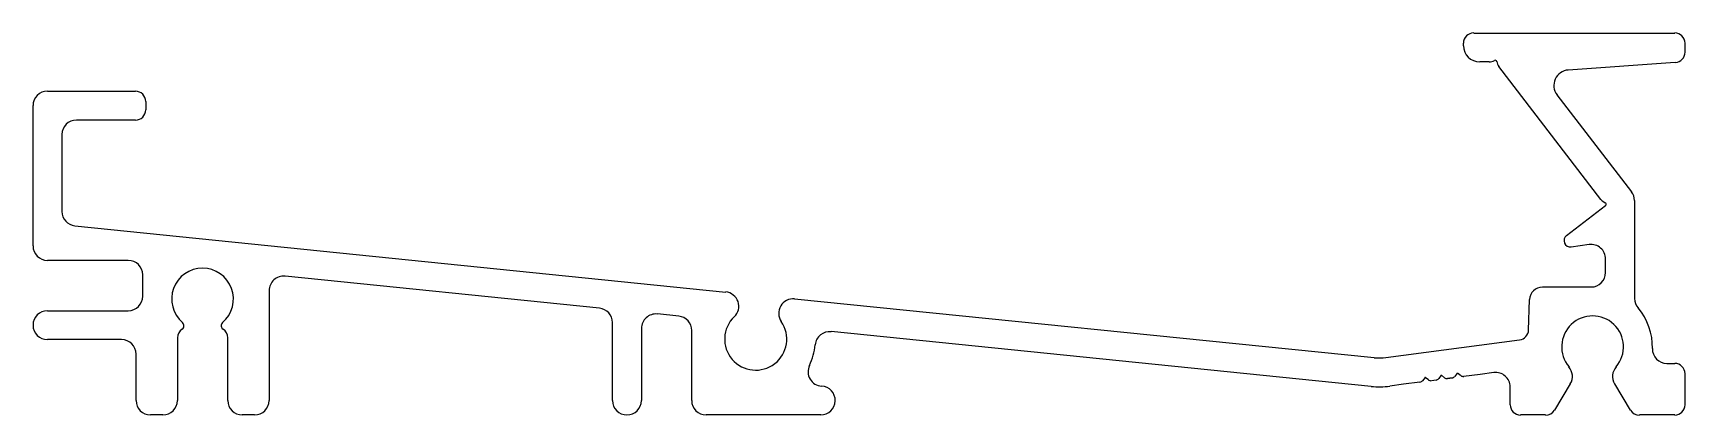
# Model space of a CAD drawing. Extents: x -45 to 57, y 1 to 25.
import ezdxf

# ---------------------------------------------------------------- set-up
doc = ezdxf.new("R2010")
doc.units = 0
doc.layers.get('0').update_dxf_attribs({"linetype": 'CONTINUOUS'})

msp = doc.modelspace()

# ---------------------------------------------------------------- linework, layer by layer
at = {"color": 7, "linetype": 'CONTINUOUS'}
for p, q in [((43.63, 24.71), (55.99, 24.71)), ((43, 23.93), (43, 24.08)), ((56.62, 24.08), (56.62, 23.53)), ((44.58, 22.93), (44, 22.93)), ((51.45, 14.46), (45.18, 22.64)), ((56.03, 22.89), (49.44, 22.43)), ((-44.09, 21.12), (-38.68, 21.12)), ((-38.04, 20.49), (-38.04, 19.98)), ((48.75, 20.9), (53.33, 14.93)), ((-44.98, 11.6), (-44.98, 20.24)), ((-38.68, 19.35), (-42.31, 19.35)), ((-43.2, 18.46), (-43.2, 17.44)), ((-43.2, 17.44), (-43.2, 13.72)), ((53.52, 14.39), (53.52, 8.36)), ((49.33, 12.24), (51.74, 14.09)), ((-42.4, 12.83), (-2.37, 8.76)), ((50.74, 11.68), (49.63, 11.53)), ((-39.12, 10.71), (-44.09, 10.71)), ((51.74, 9.96), (51.74, 10.8)), ((-38.23, 8.5), (-38.23, 9.82)), ((-10.14, 7.77), (-29.48, 9.73)), ((-30.46, 8.85), (-30.46, 2.08)), ((1.86, 8.34), (37.5, 4.72)), ((47, 6.42), (47.07, 8.3)), ((47.86, 9.07), (50.85, 9.07)), ((-44.09, 7.61), (-39.12, 7.61)), ((-5.26, 7.27), (-6.58, 7.41)), ((-9.34, 2.08), (-9.34, 6.88)), ((-7.56, 6.52), (-7.56, 2.08)), ((-4.46, 2.08), (-4.46, 6.39)), ((37.32, 2.95), (4.11, 6.32)), ((-39.53, 5.83), (-44.09, 5.83)), ((-36.1, 5.94), (-36.1, 2.08)), ((-33, 2.08), (-33, 5.94)), ((38.23, 4.73), (46.45, 5.81)), ((-38.64, 2.08), (-38.64, 4.94)), ((55.51, 4.36), (55.99, 4.36)), ((39.32, 3.08), (38.47, 2.96)), ((40.32, 3.21), (39.32, 3.08)), ((40.64, 3.5), (40.49, 3.3)), ((40.84, 3.35), (40.65, 3.5)), ((41.32, 3.34), (41.03, 3.3)), ((41.63, 3.63), (41.48, 3.43)), ((41.83, 3.48), (41.64, 3.63)), ((42.31, 3.47), (42.02, 3.43)), ((42.02, 3.43), (42.31, 3.47)), ((42.31, 3.47), (42.02, 3.43)), ((42.02, 3.43), (42.31, 3.47)), ((42.31, 3.47), (42.02, 3.43)), ((42.62, 3.76), (42.47, 3.56)), ((42.82, 3.61), (42.63, 3.76)), ((44.02, 3.69), (43.01, 3.56)), ((43.01, 3.56), (43.01, 3.56)), ((44.87, 3.81), (44.02, 3.69)), ((49.57, 3.11), (48.6, 1.49)), ((53.27, 1.49), (52.3, 3.11)), ((56.62, 3.73), (56.62, 1.82)), ((45.87, 1.82), (45.87, 2.92)), ((-36.99, 1.19), (-37.75, 1.19)), ((-31.35, 1.19), (-32.11, 1.19)), ((3.47, 1.19), (-3.58, 1.19)), ((48.05, 1.19), (46.51, 1.19)), ((55.99, 1.19), (53.82, 1.19))]:
    msp.add_line(p, q, dxfattribs=at)
for centre, radius, start, end in [((43.63, 24.08), 0.635, 90, 180), ((55.99, 24.08), 0.635, 0, 90), ((44, 23.93), 1, 180, 270), ((55.99, 23.53), 0.635, 274, 360), ((44.58, 23.57), 0.635, 270, 300.2375), ((44.95, 22.93), 0.1, 7.2625, 120.2375), ((45.68, 23.03), 0.635, 187.2625, 217.5), ((49.51, 21.48), 0.953, 94, 217.5), ((-44.09, 20.24), 0.889, 90, 180), ((-38.68, 20.49), 0.635, 360, 90), ((-42.31, 18.46), 0.889, 90, 180), ((-38.68, 19.98), 0.635, 270, 0), ((51.96, 14.85), 0.635, 217.5, 247.7375), ((51.68, 14.17), 0.1, 307.5, 67.7375), ((52.63, 14.39), 0.889, 360, 37.5), ((-42.31, 13.72), 0.889, 180, 264.2), ((49.58, 11.93), 0.397, 127.5, 277.5), ((-44.09, 11.6), 0.889, 180, 270), ((50.85, 10.8), 0.889, 0, 97.5), ((-39.12, 9.82), 0.889, 0, 90), ((-34.55, 8.33), 1.9, 310.3424, 229.6576), ((-29.57, 8.85), 0.889, 84.2, 180), ((50.85, 9.96), 0.889, 270, 360), ((-39.12, 8.5), 0.889, 270, 360), ((-2.46, 7.88), 0.889, 313.753, 84.2), ((1.77, 7.45), 0.889, 84.2, 214.647), ((47.86, 8.27), 0.794, 90, 178), ((54.41, 8.36), 0.889, 180, 220.5875), ((-44.09, 6.72), 0.889, 90, 270), ((-10.23, 6.88), 0.889, 0, 84.2), ((-6.67, 6.52), 0.889, 84.2, 180), ((-5.35, 6.39), 0.889, 0, 84.2), ((-0.53, 5.86), 1.91, 133.753, 34.647), ((50.94, 5.39), 1.9, 319.553, 220.447), ((50.94, 5.39), 3.68, 358.3123, 40.5875), ((-35.46, 5.94), 0.635, 122.9416, 180), ((-35.95, 6.68), 0.256, 302.9416, 49.6576), ((-33.15, 6.68), 0.256, 130.3424, 237.0584), ((-33.63, 5.94), 0.635, 0, 57.0584), ((4.02, 5.43), 0.889, 84.2, 174.6335), ((46.37, 6.44), 0.635, 277.5, 358), ((-39.53, 4.94), 0.889, 360, 90), ((-0.53, 5.86), 3.68, 333.8951, 354.6335), ((55.51, 5.25), 0.889, 178.3123, 270), ((3.58, 3.85), 0.889, 153.8951, 266.6108), ((37.82, 7.87), 3.17, 264.2, 277.5), ((48.81, 3.57), 0.889, 329, 40.447), ((53.06, 3.57), 0.889, 139.553, 211), ((55.99, 3.73), 0.635, 0, 90), ((40.29, 3.46), 0.25, 277.5, 322.5), ((40.64, 3.49), 0.008, 52.5, 142.5), ((40.99, 3.55), 0.25, 232.5, 277.5), ((41.28, 3.59), 0.25, 277.5, 322.5), ((41.64, 3.62), 0.008, 52.5, 142.5), ((41.98, 3.68), 0.25, 232.5, 277.5), ((42.27, 3.72), 0.25, 277.5, 322.5), ((42.63, 3.75), 0.008, 52.5, 142.5), ((42.98, 3.81), 0.25, 232.5, 277.5), ((44.98, 2.92), 0.889, 360, 97.5), ((-37.75, 2.08), 0.889, 180, 270), ((-36.99, 2.08), 0.889, 270, 360), ((-32.11, 2.08), 0.889, 180, 270), ((-31.35, 2.08), 0.889, 270, 360), ((-8.45, 2.08), 0.889, 180, 0), ((-3.58, 2.08), 0.889, 180, 270), ((3.47, 2.08), 0.889, 270, 86.6108), ((37.82, 7.87), 4.95, 264.2, 277.5), ((46.51, 1.82), 0.635, 180, 270), ((48.05, 1.82), 0.635, 270, 329), ((53.82, 1.82), 0.635, 211, 270), ((55.99, 1.82), 0.635, 270, 360)]:
    msp.add_arc(centre, radius, start, end, dxfattribs=at)

doc.saveas('drawing.dxf')
